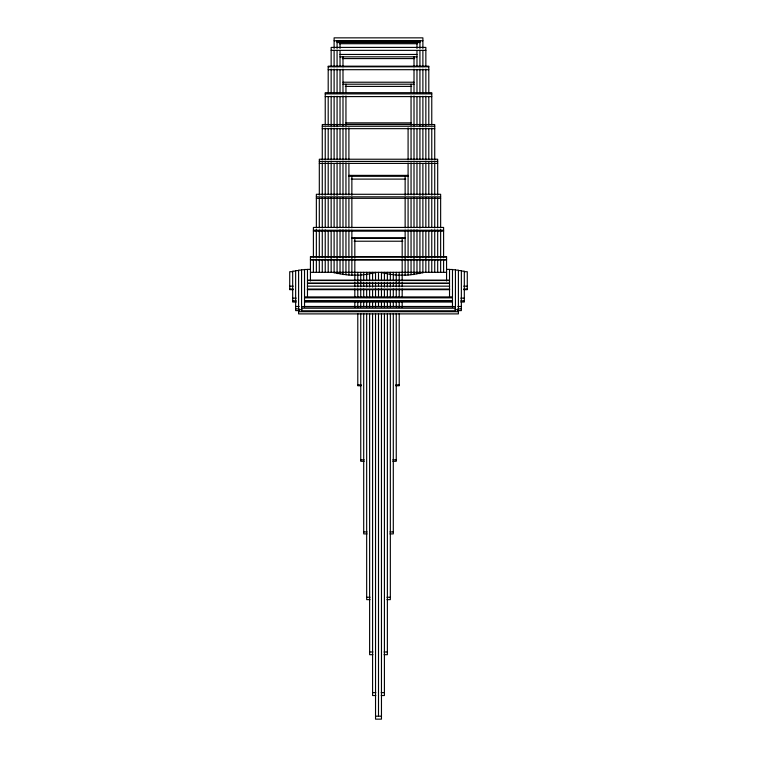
<?xml version="1.0" encoding="UTF-8"?>
<svg xmlns="http://www.w3.org/2000/svg" width="757" height="757" viewBox="0 0 757 757"><rect width="100%" height="100%" fill="white"/><g stroke="black" fill="none" stroke-linecap="round" stroke-linejoin="round"><path stroke-width="1.14" d="M334.111 40.746L422.889 40.746M336.449 41.361L420.551 41.361M337.073 42.524L419.927 42.524M339.401 43.726L417.599 43.726M331.15 50.369L425.85 50.369M340.025 54.447L416.975 54.447M340.025 56.841L416.975 56.841M342.363 58.582L414.637 58.582M328.197 66.796L428.803 66.796M328.197 69.691L428.803 69.691M342.987 82.22L414.013 82.22M342.987 84.197L414.013 84.197M345.315 86.402L411.685 86.402M325.236 93.887L431.764 93.887M325.236 96.593L431.764 96.593M345.949 122.871L411.051 122.871M345.949 124.347L411.051 124.347M322.274 126.268L434.726 126.268M322.274 128.662L434.726 128.662M319.312 161.421L437.688 161.421M319.312 163.398L437.688 163.398M348.911 175.378L408.089 175.378M348.911 176.296L408.089 176.296M351.229 179.106L405.771 179.106M316.36 196.848L440.64 196.848M316.36 198.325L440.64 198.325M313.398 230.242L443.602 230.242M313.398 231.159L443.602 231.159M351.863 237.972L405.137 237.972M351.863 238.285L405.137 238.285M354.181 241.228L402.819 241.228M310.436 256.992L446.564 256.992M310.436 259.623L446.564 259.623M310.436 259.935L446.564 259.935M310.436 269.369L307.474 269.369L307.474 297.454M446.564 269.369L449.526 269.369L449.526 297.454M307.474 269.492L304.522 269.492L304.522 306.982M449.526 269.492L452.478 269.492L452.478 306.982M304.522 269.747L301.56 269.747L301.56 310.777L455.44 310.777L455.44 269.747L452.478 269.747M301.56 270.107L298.599 270.107L298.599 313.89L458.401 313.89L458.401 270.107L455.44 270.107M298.599 270.571L295.646 270.571L295.646 310.616L299.166 310.616M458.401 270.571L461.354 270.571L461.354 310.616L457.834 310.616M295.646 271.101L292.685 271.101L292.685 302.043L296.214 302.043M461.354 271.101L464.315 271.101L464.315 302.043L460.786 302.043M292.685 271.697L289.723 271.697L289.723 289.676L293.252 289.676M464.315 271.697L467.277 271.697L467.277 289.676L463.748 289.676M310.436 272.312L446.564 272.312M337.073 272.927L334.111 272.927L334.111 259.31M372.586 272.927L375.538 272.927M381.462 272.927L384.414 272.927M419.927 272.927L422.889 272.927L422.889 259.31M340.025 273.514L337.073 273.514L337.073 230.393M369.624 273.514L372.586 273.514M384.414 273.514L387.376 273.514M416.975 273.514L419.927 273.514L419.927 230.393M342.987 274.043L340.025 274.043L340.025 259.348M366.662 274.043L369.624 274.043M387.376 274.043L390.338 274.043M414.013 274.043L416.975 274.043L416.975 259.348M345.949 274.507L342.987 274.507L342.987 229.92M363.701 274.507L366.662 274.507M390.338 274.507L393.299 274.507M411.051 274.507L414.013 274.507L414.013 229.92M348.911 274.867L345.949 274.867L345.949 259.225M360.748 274.867L363.701 274.867M393.299 274.867L396.252 274.867M408.089 274.867L411.051 274.867L411.051 259.225M360.748 275.122L348.911 275.122L348.911 259.396M396.252 275.122L408.089 275.122L408.089 259.396M307.474 280.194L449.526 280.194M307.474 280.497L449.526 280.497M307.474 283.137L449.526 283.137M307.474 283.44L449.526 283.44M289.723 286.165L293.252 286.165M307.361 286.165L449.639 286.165M463.748 286.165L467.277 286.165M289.723 289.06L293.252 289.06M307.361 289.06L449.639 289.06M463.748 289.06L467.277 289.06M307.361 289.676L449.639 289.676M304.522 296.924L452.478 296.924M304.522 297.842L452.478 297.842M292.685 298.135L296.214 298.135M460.786 298.135L464.315 298.135M304.522 300.652L452.478 300.652M292.685 300.841L296.214 300.841M304.437 300.841L452.563 300.841M460.786 300.841L464.315 300.841M304.437 302.043L452.563 302.043M295.646 306.481L299.166 306.481M303.869 306.481L453.131 306.481M457.834 306.481L461.354 306.481M301.56 306.736L455.44 306.736M301.56 308.213L455.44 308.213M295.646 308.875L299.166 308.875M457.834 308.875L461.354 308.875M298.599 309.708L302.128 309.708M454.872 309.708L458.401 309.708M298.599 311.695L458.401 311.695M357.787 384.859L361.24 384.859M395.76 384.859L399.213 384.859M361.24 385.767L357.787 385.767L357.787 313.606M395.76 385.767L399.213 385.767L399.213 313.606M360.748 459.821L364.183 459.821M392.817 459.821L396.252 459.821M364.183 461.306L360.748 461.306L360.748 313.54M392.817 461.306L396.252 461.306L396.252 313.54M363.701 531.925L367.117 531.925M389.883 531.925L393.299 531.925M367.117 533.903L363.701 533.903L363.701 313.474M389.883 533.903L393.299 533.903L393.299 313.474M366.662 597.245L370.041 597.245M386.959 597.245L390.338 597.245M370.041 599.639L366.662 599.639L366.662 313.474M386.959 599.639L390.338 599.639L390.338 313.474M369.624 651.985L372.955 651.985M384.045 651.985L387.376 651.985M372.955 654.691L369.624 654.691L369.624 313.701M384.045 654.691L387.376 654.691L387.376 313.701M372.586 692.636L375.813 692.636M381.187 692.636L384.414 692.636M375.813 695.532L372.586 695.532L372.586 313.691M381.187 695.532L384.414 695.532L384.414 313.691M375.538 716.188L381.462 716.188M446.564 280.97L446.564 256.68L310.436 256.68L310.436 280.97M443.602 257.02L443.602 227.431L313.398 227.431L313.398 257.02M443.602 259.244L443.602 272.312M440.64 227.687L440.64 194.284L316.36 194.284L316.36 227.687M440.64 229.286L440.64 257.039M440.64 258.913L440.64 272.312M437.688 195.164L437.688 159.225L319.312 159.225L319.312 195.164M437.688 198.116L437.688 227.81M437.688 230.033L437.688 257.087M437.688 259.178L437.688 272.312M434.726 159.897L434.726 124.536L322.274 124.536L322.274 159.897M434.726 162.812L434.726 195.164M434.726 197.501L434.726 227.952M434.726 229.92L434.726 257.229M434.726 259.358L434.726 272.312M431.764 124.896L431.764 92.685L325.236 92.685L325.236 124.896M431.764 128.103L431.764 159.897M431.764 162.632L431.764 195.211M431.764 197.568L431.764 227.564M431.764 229.92L431.764 257.002M431.764 258.799L431.764 272.312M428.803 93.253L428.803 66.181L328.197 66.181L328.197 93.253M428.803 96.565L428.803 125.056M428.803 128.406L428.803 159.216M428.803 162.604L428.803 194.558M428.803 197.984L428.803 227.545M428.803 231.008L428.803 256.992M428.803 259.31L428.803 272.312M425.85 65.717L425.85 47.407L331.15 47.407L331.15 65.717M425.85 69.076L425.85 93.253M425.85 96.167L425.85 125.624M425.85 127.971L425.85 159.784M425.85 162.755L425.85 195.126M425.85 197.482L425.85 227.545M425.85 230.459L425.85 272.312M422.889 48.448L422.889 37.85L334.111 37.85L334.111 48.448M422.889 50.199L422.889 66.739M422.889 69.095L422.889 92.865M422.889 96.271L422.889 125.813M422.889 128.17L422.889 158.979M422.889 163.616L422.889 195.514M422.889 197.88L422.889 227.45M422.889 230.961L422.889 256.964M419.927 40.746L419.927 48.448M419.927 50.199L419.927 66.739M419.927 69.095L419.927 93.196M419.927 96.271L419.927 125.813M419.927 128.17L419.927 159.509M419.927 162.717L419.927 195.514M419.927 197.88L419.927 228.027M416.975 42.524L416.975 48.439M416.975 50.766L416.975 66.266M416.975 69.625L416.975 93.215M416.975 96.726L416.975 125.132M416.975 128.548L416.975 159.282M416.975 162.717L416.975 194.596M416.975 198.069L416.975 227.564M416.975 229.92L416.975 257.011M414.013 56.841L414.013 66.824M414.013 69.18L414.013 92.723M414.013 95.959L414.013 125.69M414.013 128.047L414.013 159.841M414.013 162.812L414.013 195.164M414.013 197.52L414.013 227.63M411.051 84.197L411.051 92.43M411.051 95.959L411.051 125.35M411.051 127.867L411.051 159.576M411.051 162.821L411.051 194.804M411.051 198.088L411.051 227.687M411.051 229.986L411.051 257.039M408.089 127.867L408.089 159.793M408.089 163.096L408.089 195.022M408.089 198.325L408.089 227.895M408.089 230.033L408.089 257.257M405.137 176.296L405.137 195.495M405.137 197.842L405.137 227.81M405.137 230.156L405.137 275.255M402.175 238.285L402.175 257.058M402.175 258.828L402.175 280.989M402.175 282.635L402.175 286.723M402.175 289.023L402.175 297.558M402.175 301.646L402.175 307.38M399.213 272.312L399.213 286.922M399.213 289.023L399.213 297.539M399.213 301.078L399.213 307.38M396.252 272.312L396.252 286.922M396.252 289.004L396.252 297.539M396.252 301.078L396.252 306.982M393.299 272.312L393.299 280.762M393.299 282.777L393.299 286.648M393.299 289.004L393.299 297.255M393.299 301.665L393.299 306.68M390.338 272.312L390.338 280.412M390.338 282.304L390.338 287.026M390.338 289.382L390.338 297.643M390.338 301.182L390.338 307.077M387.376 272.312L387.376 280.61M387.376 282.304L387.376 287.026M387.376 289.382L387.376 297.643M387.376 301.182L387.376 307.077M384.414 272.312L384.414 280.61M384.414 282.38L384.414 287.111M384.414 289.477L384.414 297.17M384.414 301.295L384.414 307.21M381.462 272.312L381.462 280.573M381.462 282.38L381.462 287.111M381.462 288.833L381.462 297.104M381.462 301.295L381.462 307.21M381.462 313.625L381.462 719.15L375.538 719.15L375.538 313.625M378.5 272.312L378.5 280.573M378.5 282.929L378.5 286.477M378.5 288.833L378.5 297.104M378.5 301.825L378.5 306.547M378.5 313.625L378.5 716.188M375.538 272.312L375.538 280.573M375.538 282.38L375.538 287.111M375.538 288.833L375.538 297.104M375.538 301.295L375.538 307.21M372.586 272.312L372.586 280.61M372.586 282.38L372.586 287.111M372.586 289.477L372.586 297.17M372.586 301.295L372.586 307.21M369.624 272.312L369.624 280.61M369.624 282.304L369.624 287.026M369.624 289.382L369.624 297.643M369.624 301.182L369.624 307.077M366.662 272.312L366.662 280.412M366.662 282.304L366.662 287.026M366.662 289.382L366.662 297.643M366.662 301.182L366.662 307.077M363.701 272.312L363.701 280.762M363.701 282.777L363.701 286.648M363.701 289.004L363.701 297.255M363.701 301.665L363.701 306.68M360.748 272.312L360.748 286.922M360.748 289.004L360.748 297.539M360.748 301.078L360.748 306.982M357.787 272.312L357.787 286.922M357.787 289.023L357.787 297.539M357.787 301.078L357.787 307.38M354.825 238.285L354.825 257.058M354.825 258.828L354.825 280.989M354.825 282.635L354.825 286.723M354.825 289.023L354.825 297.558M354.825 301.646L354.825 307.38M351.863 176.296L351.863 195.495M351.863 197.842L351.863 227.81M351.863 230.156L351.863 275.255M348.911 127.867L348.911 159.793M348.911 163.096L348.911 195.022M348.911 198.325L348.911 227.895M348.911 230.033L348.911 257.257M345.949 84.197L345.949 92.43M345.949 95.959L345.949 125.35M345.949 127.867L345.949 159.576M345.949 162.821L345.949 194.804M345.949 198.088L345.949 227.687M345.949 229.986L345.949 257.039M342.987 56.841L342.987 66.824M342.987 69.18L342.987 92.723M342.987 95.959L342.987 125.69M342.987 128.047L342.987 159.841M342.987 162.812L342.987 195.164M342.987 197.52L342.987 227.63M340.025 42.524L340.025 48.439M340.025 50.766L340.025 66.266M340.025 69.625L340.025 93.215M340.025 96.726L340.025 125.132M340.025 128.548L340.025 159.282M340.025 162.717L340.025 194.596M340.025 198.069L340.025 227.564M340.025 229.92L340.025 257.011M337.073 40.746L337.073 48.448M337.073 50.199L337.073 66.739M337.073 69.095L337.073 93.196M337.073 96.271L337.073 125.813M337.073 128.17L337.073 159.509M337.073 162.717L337.073 195.514M337.073 197.88L337.073 228.027M334.111 50.199L334.111 66.739M334.111 69.095L334.111 92.865M334.111 96.271L334.111 125.813M334.111 128.17L334.111 158.979M334.111 163.616L334.111 195.514M334.111 197.88L334.111 227.45M334.111 230.961L334.111 256.964M331.15 69.076L331.15 93.253M331.15 96.167L331.15 125.624M331.15 127.971L331.15 159.784M331.15 162.755L331.15 195.126M331.15 197.482L331.15 227.545M331.15 230.459L331.15 272.312M328.197 96.565L328.197 125.056M328.197 128.406L328.197 159.216M328.197 162.604L328.197 194.558M328.197 197.984L328.197 227.545M328.197 231.008L328.197 256.992M328.197 259.31L328.197 272.312M325.236 128.103L325.236 159.897M325.236 162.632L325.236 195.211M325.236 197.568L325.236 227.564M325.236 229.92L325.236 257.002M325.236 258.799L325.236 272.312M322.274 162.812L322.274 195.164M322.274 197.501L322.274 227.952M322.274 229.92L322.274 257.229M322.274 259.358L322.274 272.312M319.312 198.116L319.312 227.81M319.312 230.033L319.312 257.087M319.312 259.178L319.312 272.312M316.36 229.286L316.36 257.039M316.36 258.913L316.36 272.312M313.398 259.244L313.398 272.312"/></g></svg>
